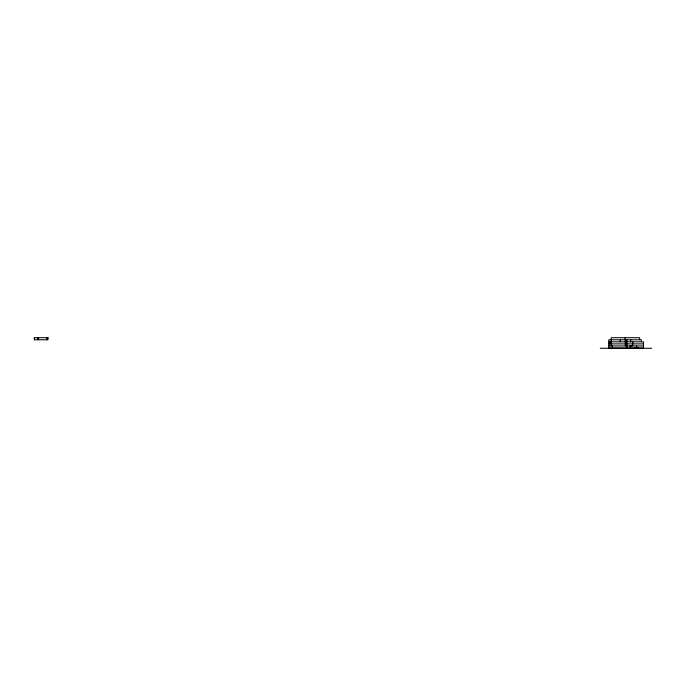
<?xml version="1.0" encoding="UTF-8"?>
<svg xmlns="http://www.w3.org/2000/svg" width="686" height="686" viewBox="0 0 686 686"><rect width="100%" height="100%" fill="white"/><g stroke="black" fill="none" stroke-linecap="round" stroke-linejoin="round"><path stroke-width="1.03" d="M608.834 341.825L643.477 341.825L643.477 348.016L608.834 348.016L608.834 339.767L641.41 339.767L641.41 341.825M608.834 343.892L643.477 343.892M608.834 345.95L643.477 345.95M631.695 346.104L629.902 345.95M634.936 347.63L638.134 347.785L636.471 347.63M600.284 348.274L651.7 348.274M639.609 339.767L639.609 337.701L611.209 337.701L611.209 345.95M636.574 345.95L636.574 348.016M632.732 341.825L632.732 345.95M630.666 339.767L630.666 341.825M630.365 345.95L630.365 348.016M626.875 339.767L626.875 348.016M626.49 345.95L626.49 348.016M625.34 339.767L625.34 345.95M625.032 337.701L625.032 339.767M620.264 339.767L620.264 341.825M612.358 345.95L612.358 348.016M609.923 341.825L609.923 343.892M46.862 337.701L46.862 339.767M37.893 337.701L37.893 339.767M34.446 337.701L34.446 339.767M38.039 337.701L34.3 337.701L34.3 339.767L38.039 339.767L38.039 337.701M48.02 337.701L38.656 337.701L38.656 339.767L48.02 339.767L48.02 337.701"/></g></svg>
